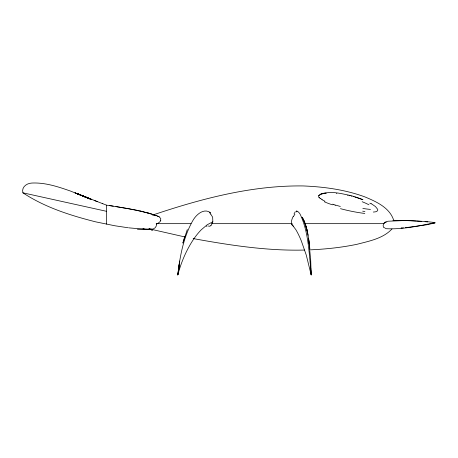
<?xml version="1.0" encoding="UTF-8"?>
<svg xmlns="http://www.w3.org/2000/svg" width="458" height="458" viewBox="0 0 458 458"><rect width="100%" height="100%" fill="white"/><g stroke="black" fill="none" stroke-linecap="round" stroke-linejoin="round"><path stroke-width="0.69" d="M128.188 227.769L114.821 225.76L95.819 221.884C70.435 215.483 44.895 207.371 22.9 192.818C21.286 187.076 26.764 183.206 31.9 183.045C45.21 182.427 58.069 186.715 70.469 191.06L91.732 199.511L85.165 196.854L89.533 198.623M210.05 212.352C203.386 208.046 195.978 214.934 192.795 220.664C183.406 237.158 179.954 256.32 177.778 274.955C180.99 262.978 185.788 251.373 192.48 240.914A104.413 43.699 -83.7 0 1 201.302 229.75L207.222 224.741L212.764 221.849A5.233 4.534 -52.4 0 1 212.174 223.636M212.833 221.827L212.667 217.206L210.697 214.115M178.614 268.199L179.341 263.476M179.719 261.054L177.778 274.955L179.427 266.39M182.908 243.066L184.734 236.563M182.977 242.809L187.293 229.561M310.782 268.949C308.795 250.48 308.234 230.946 299.99 213.955C299.48 213.079 296.572 209.466 296.097 211.871M319.06 197.358L318.986 197.243A5.393 2.691 13.2 0 1 318.745 195.543L320.486 194.215A11.696 5.839 13.3 0 1 321.327 193.929M293.492 216.422L294.878 214.264M160.386 220.533L160.804 218.769L159.504 217.075M391.962 228.989C383.043 238.572 369.234 241.097 357.085 244.274C341.634 247.503 325.884 249.169 310.123 249.845M386.306 222.107C383.312 221.077 381.623 228.21 384.966 227.975M318.739 195.543C328.357 189.847 340.552 193.505 350.788 195.589A101.481 95.985 90 0 1 362.845 199.688M210.938 225.651L209.632 226.258L208.338 226.029M207.176 226.012L206.329 226.281M152.462 215.123C200.942 198.812 251.625 185.278 303.144 185.942C324.058 186.784 345.114 189.646 364.849 196.883C376.167 201.589 389.678 207.589 393.68 220.258M384.543 222.416L388.058 221.22L405.009 220.533L425.98 221.495L435.1 222.588C418.818 226.092 401.987 229.641 385.321 228.656M406.464 227.574L426.461 224.815L435.06 222.977L433.715 222.748M401.437 228.021L401.116 228.055L403.435 227.844M405.427 227.666L406.761 227.546M325.581 193.219L326.314 193.167M373.316 212.048C374.862 211.894 377.375 211.945 377.77 210.033A3.67 1.969 33.9 0 0 377.638 209.277L375.486 206.587L371.186 203.615M304.455 250.051C267.054 251.007 229.859 245.225 193.167 238.578M148.942 228.782C152.331 230.483 157.243 227.941 156.418 223.664M152.033 229.229L151.564 229.223M151.73 229.235L137.268 228.943M392.924 220.315L406.555 220.412L416.03 220.979M149.474 229.344L137.509 228.977M156.201 223.664L191.009 223.664M211.642 223.664L292.273 223.664M304.816 223.664L384.543 223.664M142.976 228.771L144.127 228.777M153.636 215.271L156.195 215.604L158.668 216.542M136.908 228.565L128.887 227.855M416.734 221.025L421.726 221.397M151.312 229.212L150.991 229.183M425.047 221.678L427.703 221.93M336.447 193.476L336.83 193.516M155.004 215.604L155.983 215.735M364.929 211.493L362.679 211.178M102.712 203.696L106.577 205.167L113.235 206.134M109.811 205.631L128.618 208.688L143.262 211.756M115.937 206.547L136.673 210.216L152.13 214.149M184.917 236.958L149.148 228.823M347.668 195.245L348.091 195.337M22.9 192.818L106.577 211.327M349.643 195.686L350.095 195.789M351.446 196.121L351.899 196.236M147.482 212.85L156.247 215.626M140.446 211.029L150.877 213.726M353.244 196.585L353.69 196.705M340.351 206.461L335.64 205.121M157.271 216.021L158.262 216.336M354.801 197.02L355.248 197.146M355.694 197.278L362.839 199.705M333.974 204.606L332.651 204.176M102.815 203.736L75.003 192.847L83.161 196.053M97.216 201.6L94.205 200.415M82.469 195.789L85.096 196.831L77.276 193.745L87.169 197.667M293.738 226.401L292.261 225.319L291.586 223.836M89.47 198.595L82.291 195.721L87.312 197.724L85.251 196.888M85.182 196.974L77.986 193.963L89.848 199.075M324.991 201.257L321.9 199.665M319.512 197.885L319.215 197.558M291.591 223.956L295.902 229.75A104.401 23.776 83.7 0 1 301.318 240.914L306.265 255.077L311.182 274.955L310.696 260.092L309.791 250.852M302.011 217.189C307.753 226.538 308.411 237.902 309.78 248.522L308.635 238.944L309.78 248.522M296.956 211.871L296.435 210.966M303.179 219.107L304.77 222.565L302.446 217.607M305.898 225.937L307.387 231.771L304.192 221.197L306.614 228.468M306.608 228.588L308.057 235.246M309.408 248.116L309.711 250.148M310.341 266.756L310.799 270.873M310.787 270.758L311.182 274.955L310.77 268.737M106.577 205.167L106.577 224.117M362.169 201.732A55.321 44.529 26.8 0 1 368.942 204.795M321.127 193.768A19.992 10.345 14.6 0 1 325.455 193.053M319.146 197.57A6.217 3.343 9.1 0 1 318.997 197.364M320.159 198.383A7.895 4.088 12.8 0 1 319.587 197.873M322.163 199.539A10.918 4.992 16.9 0 1 320.36 198.343M332.428 204.812A32.529 14.358 16.7 0 1 324.367 201.772M335.611 205.241A50.981 18.749 17.3 0 1 333.934 204.726M364.808 213.439A65.763 21.183 17.1 0 1 340.477 208.676M370.482 209.403A39.835 13.425 18.4 0 1 362.839 208.413M369.812 203.134A35.02 26.753 27 0 1 371.054 203.827M210.125 212.289A5.422 3.618 -22.6 0 1 209.609 212.97M210.8 214.058A4.523 3.286 2 0 1 209.976 212.357M211.962 223.544A4.815 3.967 74.7 0 1 210.875 225.571M295.215 211.762A13.923 10.002 -40.1 0 1 294.007 213.949M291.317 223.664A13.58 12.252 89.1 0 1 293.297 216.285M151.724 229.361A31.785 6.693 35.8 0 1 151.484 229.355M152.537 230.185A27.154 5.204 32.7 0 1 151.581 230.683M160.844 220.584A7.128 4.299 -27.1 0 1 156.55 224.042M158.64 216.617A35.398 15.606 -64.1 0 1 159.579 216.915"/></g></svg>
